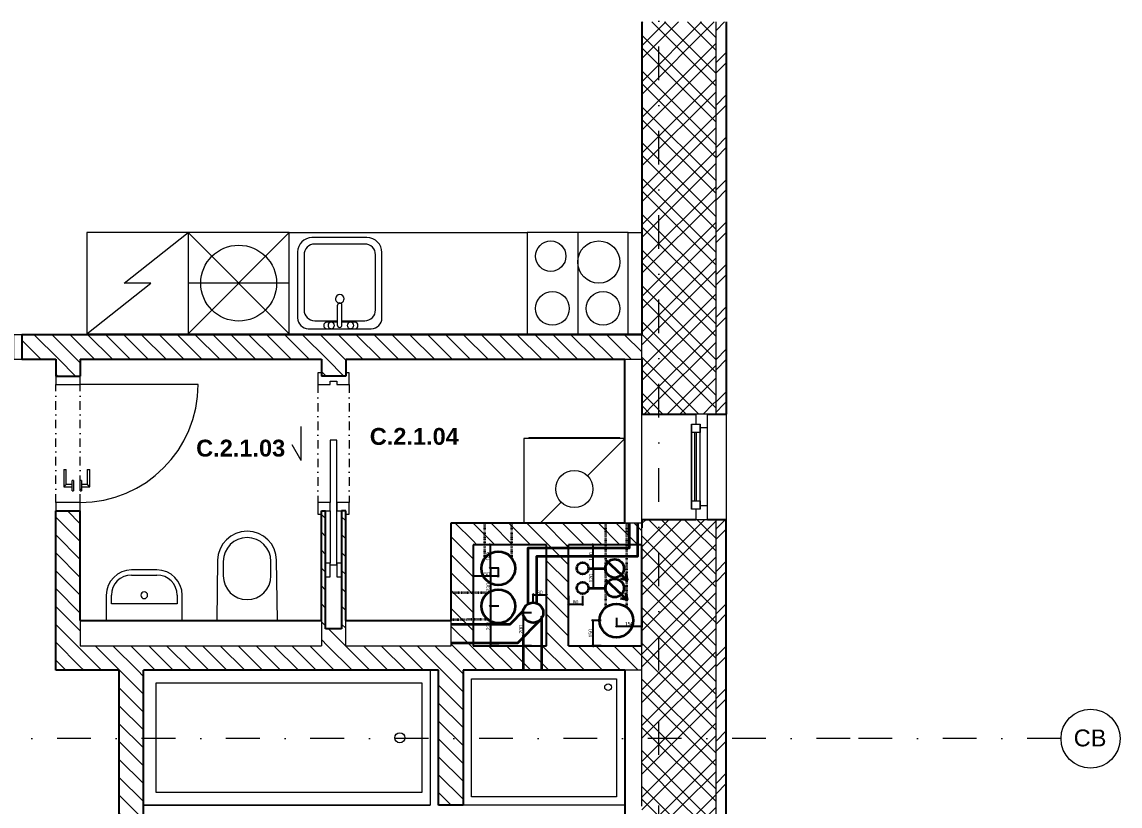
# Model space of a CAD drawing. Header units: millimetres. Extents: x -47415 to 8649, y -7799 to 10440.
# Drawn here: x -27110 to -20600, y -1002 to 3648 of the extents above; entities that cross this region are included whole.
import ezdxf

# ---------------------------------------------------------------- set-up
doc = ezdxf.new("R2010")
doc.units = ezdxf.units.MM
for name, pattern in [('HA_DashDot_10mm-S3mm', [500, 200, -150, 0, -150]), ('UDL_2NP$0$HA_DashDot_10mm-S3mm', [500, 200, -150, 0, -150]), ('UDL_2NP$0$HA_DashDot_2_2mm-S0_6mm', [110, 50, -30, 0, -30])]:
    doc.linetypes.add(name, pattern=pattern)
for name, color, linetype, lineweight in [('_kanalizace', 34, 'Continuous', 35), ('_vodovod', 5, 'Continuous', 35), ('_VZT', 3, 'Continuous', 35), ('ABMV_det-koty 10', 140, 'Continuous', 5), ('UDL_2NP$0$A-AREA-____-IDEN', 252, 'Continuous', 9), ('UDL_2NP$0$A-DOOR-____-MCUT', 252, 'UDL_2NP$0$HA_DashDot_2_2mm-S0_6mm', 9), ('UDL_2NP$0$A-DOOR-____-OTLN', 252, 'Continuous', 9), ('UDL_2NP$0$A-DOOR-FRAM-MCUT', 252, 'Continuous', 9), ('UDL_2NP$0$A-GENM-____-OTLN', 252, 'Continuous', 9), ('UDL_2NP$0$A-GLAZ-____-MCUT', 252, 'Continuous', 5), ('UDL_2NP$0$A-GLAZ-____-OTLN', 252, 'Continuous', 5), ('UDL_2NP$0$A-WALL-____-MCUT', 252, 'Continuous', 9), ('UDL_2NP$0$A-WALL-____-OTLN', 252, 'Continuous', 9), ('UDL_2NP$0$A-WALL-____-PATT', 252, 'Continuous', 25), ('UDL_2NP$0$E-ELEC-FIXT-OTLN', 252, 'Continuous', 9), ('UDL_2NP$0$I-WALL-____-MCUT', 252, 'Continuous', 25), ('UDL_2NP$0$I-WALL-____-OTLN', 252, 'Continuous', 9), ('UDL_2NP$0$P-SANR-FIXT-OTLN', 252, 'Continuous', 9), ('UDL_2NP$0$Q-CASE-____-OTLN', 252, 'Continuous', 9), ('UDL_2NP$0$Q-SPCQ-____-OTLN', 252, 'Continuous', 9), ('UDL_2NP$0$S-GRID-____-IDEN', 252, 'Continuous', 9), ('UDL_2NP$0$S-GRID-____-OTLN', 252, 'Continuous', 5)]:
    doc.layers.add(name, color=color, linetype=linetype, lineweight=lineweight)
doc.layers.add('_UT', color=4, linetype='Continuous')
doc.styles.add('ar-na-light10', font='ARIALN.TTF', dxfattribs={"height": 22})
doc.styles.add('UDL_2NP$0$Arial_1', font='arial.ttf', dxfattribs={"height": 100})
doc.styles.add('UDL_2NP$0$Arial_B', font='arialbd.ttf', dxfattribs={"height": 100})
doc.dimstyles.new('Copy of _MP_10', dxfattribs={"dimscale": 50, "dimtxt": 22, "dimasz": 0.2, "dimexe": 0.12, "dimexo": 0.15, "dimgap": 0.04165, "dimtad": 1, "dimdec": 0, "dimrnd": 0.5, "dimzin": 3, "dimdsep": 46, "dimtxsty": 'ar-na-light10', "dimblk": 'OBLIQUE', "dimcen": 0.12, "dimadec": 0, "dimazin": 2, "dimtfac": 0.75, "dimtdec": 0, "dimtix": 1, "dimtmove": 2, "dimatfit": 2, "dimldrblk": 'OBLIQUE', "dimfxl": 1, "dimfxlon": 1, "dimtolj": 1, "dimtzin": 0, "dimarcsym": 0})
pattern_1 = [(45, (0, 0), (-106.066, 106.066), []), (45, (75, 0), (-106.066, 106.066), []), (315, (0, 0), (106.066, 106.066), []), (315, (75, 0), (106.066, 106.066), [])]
pattern_2 = [(135, (0, 0), (-53.033, -53.033), [])]
pattern_3 = [(45, (0, 0), (-125.7236, 125.7236), []), (45, (0, 190.5), (-125.7236, 125.7236), [])]

# ---------------------------------------------------------------- blocks, each defined once
blk = doc.blocks.new('UDL_2NP$0$HA_DR_Double_Swing_Solid - In_1200x2100_800-1530233-UDL_2NP-C')
at = {"layer": 'UDL_2NP$0$A-DOOR-____-MCUT'}
for p, q in [((-600, 72.5), (600, 72.5)), ((-600, -72.5), (600, -72.5))]:
    blk.add_line(p, q, dxfattribs=at)
at = {"layer": 'UDL_2NP$0$A-DOOR-____-OTLN'}
for p, q in [((-107.5, 25), (-107.5, -24.5)), ((-5, 25), (-107.5, 25)), ((-92.5, -24.5), (-92.5, 10)), ((-92.5, 10), (-5, 10)), ((-5, 25), (-5, 10)), ((-130, -24.5), (-70, -24.5)), ((-130, -24.5), (-130, -32.5)), ((-70, -32.5), (-130, -32.5)), ((-70, -32.5), (-70, -24.5)), ((-130, -72.5), (-70, -72.5)), ((-130, -72.5), (-130, -80.5)), ((-70, -80.5), (-130, -80.5)), ((-107.5, -80.5), (-107.5, -130)), ((-107.5, -130), (-5, -130)), ((-92.5, -115), (-92.5, -80.5)), ((-5, -115), (-92.5, -115)), ((-70, -80.5), (-70, -72.5)), ((-5, -115), (-5, -130))]:
    blk.add_line(p, q, dxfattribs=at)
at = {"layer": 'UDL_2NP$0$A-DOOR-____-OTLN', "lineweight": 5}
for p, q in [((-253.6, -272.5), (-600, -72.5)), ((600, -872.5), (600, -72.5))]:
    blk.add_line(p, q, dxfattribs=at)
for centre, radius, start, end in [((-600, -72.5), 400, 330, 0), ((600, -72.5), 800, 180, 270)]:
    blk.add_arc(centre, radius, start, end, dxfattribs=at)
at = {"layer": 'UDL_2NP$0$A-DOOR-____-OTLN'}
for points in [[(-92.5, 10), (-92.5, 10), (-92.6, 10.1), (-93.1, 10.6), (-93.5, 11), (-93.9, 11.4), (-94.4, 11.9), (-94.8, 12.3), (-95.4, 12.9), (-96.1, 13.6), (-96.7, 14.2), (-97.1, 14.6), (-97.6, 15.1), (-98.1, 15.6), (-98.5, 16), (-99, 16.5), (-99.5, 17), (-100, 17.5), (-100.5, 18), (-101, 18.5), (-101.5, 19), (-101.9, 19.4), (-102.4, 19.9), (-102.9, 20.4), (-103.3, 20.8), (-103.8, 21.3), (-104.2, 21.7), (-104.7, 22.2), (-105.2, 22.7), (-105.6, 23.1), (-106.1, 23.6), (-106.5, 24), (-106.9, 24.4), (-107.4, 24.9), (-107.5, 25), (-107.5, 25)], [(-107.5, -130), (-107.5, -130), (-107.4, -129.9), (-106.9, -129.4), (-106.5, -129), (-106.1, -128.6), (-105.6, -128.1), (-105.2, -127.7), (-104.6, -127.1), (-103.9, -126.4), (-103.3, -125.8), (-102.9, -125.4), (-102.4, -124.9), (-101.9, -124.4), (-101.5, -124), (-101, -123.5), (-100.5, -123), (-100, -122.5), (-99.5, -122), (-99, -121.5), (-98.5, -121), (-98.1, -120.6), (-97.6, -120.1), (-97.1, -119.6), (-96.7, -119.2), (-96.2, -118.7), (-95.8, -118.3), (-95.3, -117.8), (-94.8, -117.3), (-94.4, -116.9), (-93.9, -116.4), (-93.5, -116), (-93.1, -115.6), (-92.6, -115.1), (-92.5, -115), (-92.5, -115)]]:
    blk.add_open_spline(points, degree=3, knots=[0, 0, 0, 0, 0.083333, 0.125, 0.166667, 0.208333, 0.229167, 0.25, 0.291667, 0.333333, 0.354167, 0.375, 0.395833, 0.416667, 0.4375, 0.458333, 0.479167, 0.5, 0.520833, 0.541667, 0.5625, 0.583333, 0.604167, 0.625, 0.645833, 0.666667, 0.6875, 0.708333, 0.75, 0.770833, 0.791667, 0.833333, 0.875, 0.916667, 1, 1, 1, 1], dxfattribs=at)
at = {"layer": 'UDL_2NP$0$A-DOOR-FRAM-MCUT'}
for p, q in [((-600, 72.5), (-650, 72.5)), ((-650, 72.5), (-650, -72.5)), ((-600, -72.5), (-600, 72.5)), ((650, 72.5), (600, 72.5)), ((600, 72.5), (600, -72.5)), ((650, -72.5), (650, 72.5)), ((-650, -72.5), (-600, -72.5)), ((600, -72.5), (650, -72.5))]:
    blk.add_line(p, q, dxfattribs=at)
blk = doc.blocks.new('UDL_2NP$0$HA_DR_Single_Swing_Solid - In_700x2100-1523071-UDL_2NP-C')
at = {"layer": 'UDL_2NP$0$A-DOOR-____-MCUT'}
for p, q in [((-350, 72.5), (350, 72.5)), ((-350, -72.5), (350, -72.5))]:
    blk.add_line(p, q, dxfattribs=at)
at = {"layer": 'UDL_2NP$0$A-DOOR-____-OTLN'}
for p, q in [((-257.5, 25), (-257.5, -24.5)), ((-155, 25), (-257.5, 25)), ((-242.5, -24.5), (-242.5, 10)), ((-242.5, 10), (-155, 10)), ((-155, 25), (-155, 10)), ((-280, -24.5), (-220, -24.5)), ((-280, -24.5), (-280, -32.5)), ((-220, -32.5), (-280, -32.5)), ((-220, -32.5), (-220, -24.5)), ((-280, -72.5), (-220, -72.5)), ((-280, -72.5), (-280, -80.5)), ((-220, -80.5), (-280, -80.5)), ((-257.5, -80.5), (-257.5, -130)), ((-257.5, -130), (-155, -130)), ((-242.5, -115), (-242.5, -80.5)), ((-155, -115), (-242.5, -115)), ((-220, -80.5), (-220, -72.5)), ((-155, -115), (-155, -130))]:
    blk.add_line(p, q, dxfattribs=at)
at = {"layer": 'UDL_2NP$0$A-DOOR-____-OTLN', "lineweight": 5}
blk.add_line((350, -772.5), (350, -72.5), dxfattribs=at)
blk.add_arc((350, -72.5), 700, 180, 270, dxfattribs=at)
at = {"layer": 'UDL_2NP$0$A-DOOR-____-OTLN'}
for points in [[(-242.5, 10), (-242.5, 10), (-242.6, 10.1), (-243.1, 10.6), (-243.5, 11), (-243.9, 11.4), (-244.4, 11.9), (-244.8, 12.3), (-245.4, 12.9), (-246.1, 13.6), (-246.7, 14.2), (-247.1, 14.6), (-247.6, 15.1), (-248.1, 15.6), (-248.5, 16), (-249, 16.5), (-249.5, 17), (-250, 17.5), (-250.5, 18), (-251, 18.5), (-251.5, 19), (-251.9, 19.4), (-252.4, 19.9), (-252.9, 20.4), (-253.3, 20.8), (-253.8, 21.3), (-254.2, 21.7), (-254.7, 22.2), (-255.2, 22.7), (-255.6, 23.1), (-256.1, 23.6), (-256.5, 24), (-256.9, 24.4), (-257.4, 24.9), (-257.5, 25), (-257.5, 25)], [(-257.5, -130), (-257.5, -130), (-257.4, -129.9), (-256.9, -129.4), (-256.5, -129), (-256.1, -128.6), (-255.6, -128.1), (-255.2, -127.7), (-254.6, -127.1), (-253.9, -126.4), (-253.3, -125.8), (-252.9, -125.4), (-252.4, -124.9), (-251.9, -124.4), (-251.5, -124), (-251, -123.5), (-250.5, -123), (-250, -122.5), (-249.5, -122), (-249, -121.5), (-248.5, -121), (-248.1, -120.6), (-247.6, -120.1), (-247.1, -119.6), (-246.7, -119.2), (-246.2, -118.7), (-245.8, -118.3), (-245.3, -117.8), (-244.8, -117.3), (-244.4, -116.9), (-243.9, -116.4), (-243.5, -116), (-243.1, -115.6), (-242.6, -115.1), (-242.5, -115), (-242.5, -115)]]:
    blk.add_open_spline(points, degree=3, knots=[0, 0, 0, 0, 0.083333, 0.125, 0.166667, 0.208333, 0.229167, 0.25, 0.291667, 0.333333, 0.354167, 0.375, 0.395833, 0.416667, 0.4375, 0.458333, 0.479167, 0.5, 0.520833, 0.541667, 0.5625, 0.583333, 0.604167, 0.625, 0.645833, 0.666667, 0.6875, 0.708333, 0.75, 0.770833, 0.791667, 0.833333, 0.875, 0.916667, 1, 1, 1, 1], dxfattribs=at)
at = {"layer": 'UDL_2NP$0$A-DOOR-FRAM-MCUT'}
for p, q in [((-350, 72.5), (-400, 72.5)), ((-400, 72.5), (-400, -72.5)), ((-350, -72.5), (-350, 72.5)), ((400, 72.5), (350, 72.5)), ((350, 72.5), (350, -72.5)), ((400, -72.5), (400, 72.5)), ((-400, -72.5), (-350, -72.5)), ((350, -72.5), (400, -72.5))]:
    blk.add_line(p, q, dxfattribs=at)
blk = doc.blocks.new('UDL_2NP$0$HA_DR_Single_SlidingToPocket_Solid - In_700x2100-1531446-UDL_2NP-C')
at = {"layer": 'UDL_2NP$0$A-DOOR-____-MCUT'}
for p, q in [((-350, 92.5), (350, 92.5)), ((-350, -92.5), (350, -92.5))]:
    blk.add_line(p, q, dxfattribs=at)
at = {"layer": 'UDL_2NP$0$A-DOOR-____-MCUT', "linetype": 'Continuous', "lineweight": 5}
for p, q in [((720, 18.6), (-20, 18.6)), ((-20, 18.6), (-20, -20)), ((720, -20), (720, 18.6)), ((-20, -20), (350, -20)), ((400, -20), (710, -20)), ((100, -192.5), (-100, -192.5)), ((100, -192.5), (7.6, -245.8))]:
    blk.add_line(p, q, dxfattribs=at)
at = {"layer": 'UDL_2NP$0$A-DOOR-FRAM-MCUT'}
for p, q in [((-350, 92.5), (-420, 92.5)), ((-420, 92.5), (-420, 72.5)), ((-420, 72.5), (-400, 72.5)), ((-400, 72.5), (-400, -72.5)), ((-350, 20), (-350, 92.5)), ((420, 92.5), (350, 92.5)), ((350, 92.5), (350, 20)), ((400, 20), (400, 72.5)), ((400, 72.5), (420, 72.5)), ((420, 72.5), (420, 92.5)), ((-370, -20), (-370, 20)), ((-370, 20), (-350, 20)), ((350, 20), (400, 20)), ((790, 47.5), (710, 47.5)), ((710, 47.5), (710, 20)), ((710, 20), (790, 20)), ((790, 20), (790, 47.5)), ((-350, -20), (-370, -20)), ((-350, -92.5), (-350, -20)), ((400, -20), (350, -20)), ((350, -20), (350, -92.5)), ((400, -72.5), (400, -20)), ((710, -20), (710, -47.5)), ((790, -20), (710, -20)), ((710, -47.5), (790, -47.5)), ((790, -47.5), (790, -20)), ((-400, -72.5), (-420, -72.5)), ((-420, -72.5), (-420, -92.5)), ((-420, -92.5), (-350, -92.5)), ((350, -92.5), (420, -92.5)), ((420, -72.5), (400, -72.5)), ((420, -92.5), (420, -72.5))]:
    blk.add_line(p, q, dxfattribs=at)
blk = doc.blocks.new('UDL_2NP$0$HA_WD_SinglePanel - 625x1000-1383459-UDL_2NP-C')
at = {"layer": 'UDL_2NP$0$A-GLAZ-____-MCUT'}
for p, q in [((-312.5, 170), (-312.5, 100)), ((-232.5, 170), (-312.5, 170)), ((-232.5, 125), (-232.5, 170)), ((312.5, 170), (232.5, 170)), ((232.5, 170), (232.5, 125)), ((312.5, 100), (312.5, 170)), ((-312.5, 100), (-252.5, 100)), ((-252.5, 75), (-252.5, 125)), ((-252.5, 125), (-202.5, 125)), ((-202.5, 75), (-252.5, 75)), ((-202.5, 125), (-202.5, 75)), ((202.5, 105), (-202.5, 105)), ((202.5, 95), (-202.5, 95)), ((202.5, 75), (202.5, 125)), ((202.5, 125), (252.5, 125)), ((252.5, 75), (202.5, 75)), ((252.5, 125), (252.5, 75)), ((252.5, 100), (312.5, 100))]:
    blk.add_line(p, q, dxfattribs=at)
at = {"layer": 'UDL_2NP$0$A-GLAZ-____-OTLN'}
for p, q in [((232.5, 170), (-232.5, 170)), ((252.5, 125), (-252.5, 125)), ((-252.5, 75), (-252.5, 125)), ((-252.5, 75), (252.5, 75)), ((202.5, 125), (-202.5, 125)), ((202.5, 75), (-202.5, 75)), ((252.5, 125), (252.5, 75))]:
    blk.add_line(p, q, dxfattribs=at)
blk = doc.blocks.new('UDL_2NP$0$ABMV_Bathtub_Generic - 800x1700-1414026-UDL_2NP-C')
at = {"layer": 'UDL_2NP$0$P-SANR-FIXT-OTLN'}
for p, q in [((0, 0), (0, 1700)), ((0, 1700), (0, 0)), ((75, 50), (75, 1625)), ((75, 1625), (725, 1625)), ((75, 1625), (725, 1625)), ((75, 50), (75, 1625)), ((725, 1625), (725, 50)), ((725, 1625), (725, 50)), ((800, 0), (0, 0)), ((800, 0), (0, 0)), ((725, 50), (75, 50)), ((725, 50), (75, 50))]:
    blk.add_line(p, q, dxfattribs=at)
blk.add_circle((400, 180), 30, dxfattribs=at)
blk = doc.blocks.new('UDL_2NP$0$ABMV_Toilet_WallHung - Default-1465613-UDL_2NP-C')
at = {"layer": 'UDL_2NP$0$A-GENM-____-OTLN'}
for p, q in [((-50, 432.3), (-54.6, 75)), ((-16.3, 426.2), (-16.3, 340.3)), ((266.3, 340.3), (266.3, 426.2)), ((304.6, 75), (300, 432.3))]:
    blk.add_line(p, q, dxfattribs=at)
for centre, radius, start, end in [((125, 430.1), 175, 0.73231, 179.26769), ((125, 426.2), 141.3, 0, 180), ((125, 340.3), 141.3, 180, 360)]:
    blk.add_arc(centre, radius, start, end, dxfattribs=at)
blk = doc.blocks.new('UDL_2NP$0$ABMV_WashBasin_Generic - 450x300-1486153-UDL_2NP-C')
at = {"layer": 'UDL_2NP$0$P-SANR-FIXT-OTLN'}
for p, q in [((200, 375), (50, 375)), ((50, 345), (200, 345)), ((-100, 225), (-100, 75)), ((-70, 175), (-70, 225)), ((320, 225), (320, 175)), ((350, 75), (350, 225)), ((320, 175), (-70, 175))]:
    blk.add_line(p, q, dxfattribs=at)
for centre, radius, start, end in [((50, 225), 150, 90, 180), ((50, 225), 120, 90, 180), ((200, 225), 150, 360, 90), ((200, 225), 120, 360, 90), ((125, 225), 20, 90, 270), ((125, 225), 20, 270, 90)]:
    blk.add_arc(centre, radius, start, end, dxfattribs=at)
blk = doc.blocks.new('UDL_2NP$0$ABMV_ShowerBasin_Generic - 800x960-1530461-UDL_2NP-C')
at = {"layer": 'UDL_2NP$0$P-SANR-FIXT-OTLN'}
for p, q in [((0, 800), (960, 800)), ((0, 800), (960, 800)), ((50, 50), (50, 750)), ((50, 750), (910, 750)), ((50, 750), (910, 750)), ((50, 50), (50, 750)), ((910, 750), (910, 50)), ((910, 750), (910, 50)), ((910, 50), (50, 50)), ((910, 50), (50, 50))]:
    blk.add_line(p, q, dxfattribs=at)
blk.add_circle((100, 100), 20, dxfattribs=at)
blk = doc.blocks.new('UDL_2NP$0$Casework 6 - Casework 6-1427878-UDL_2NP-C')
at = {"layer": 'UDL_2NP$0$Q-CASE-____-OTLN'}
for p, q in [((-22274.7, -34862.5), (-23684.7, -34862.5)), ((-21594.7, -34862.5), (-21674.7, -34862.5)), ((-24844.7, -35461.5), (-24844.7, -35462.5)), ((-24844.7, -35462.5), (-21594.7, -35462.5))]:
    blk.add_line(p, q, dxfattribs=at)
blk = doc.blocks.new('UDL_2NP$0$Kuchyňská_linka_myčka_ADNS - Myčka-1423139-UDL_2NP-C')
at = {"layer": 'UDL_2NP$0$Q-SPCQ-____-OTLN'}
for p, q in [((300, 300), (-300, 300)), ((-300, 300), (-300, -300)), ((300, 300), (-300, -300)), ((-300, 300), (300, -300)), ((300, 300), (-300, 300)), ((-300, 300), (-300, 0)), ((300, -300), (300, 300)), ((300, 0), (300, 300)), ((-300, 0), (300, 0)), ((-300, -300), (300, -300))]:
    blk.add_line(p, q, dxfattribs=at)
blk.add_circle((0, 0), 225, dxfattribs=at)
blk = doc.blocks.new('UDL_2NP$0$Lednice_Mraznička_ADNS - Lednice 600x600x1800-1423141-UDL_2NP-C')
at = {"layer": 'UDL_2NP$0$Q-SPCQ-____-OTLN'}
for p, q in [((300, 300), (-300, 300)), ((300, 300), (-80, 0)), ((300, -300), (300, 300)), ((80, 0), (-300, -300)), ((-80, 0), (80, 0)), ((-300, -300), (300, -300))]:
    blk.add_line(p, q, dxfattribs=at)
blk = doc.blocks.new('UDL_2NP$0$Kuchyňská_linka_sporák_ADNS - 600x600x800-1423137-UDL_2NP-C')
at = {"layer": 'UDL_2NP$0$Q-SPCQ-____-OTLN'}
for p, q in [((600, 600), (0, 600)), ((0, 600), (0, 0)), ((600, 600), (0, 600)), ((0, 600), (0, 300)), ((600, 0), (600, 600)), ((600, 300), (600, 600)), ((0, 300), (600, 300)), ((0, 0), (600, 0))]:
    blk.add_line(p, q, dxfattribs=at)
for centre, radius in [((175, 425), 125), ((450, 450), 100), ((140, 140), 90), ((450, 150), 100)]:
    blk.add_circle(centre, radius, dxfattribs=at)
blk = doc.blocks.new('UDL_2NP$0$Skříňka se dřezem_ pravoúhlá - 500 x 440mm-1427235-UDL_2NP-C')
at = {"layer": 'UDL_2NP$0$P-SANR-FIXT-OTLN'}
for p, q in [((202.2, 180.1), (-170.8, 180.1)), ((202.2, 180.1), (-170.8, 180.1)), ((3, 132.5), (-132.7, 132.5)), ((91.9, 180.1), (-73.2, 180.1)), ((-73.2, 142), (3, 142)), ((3, 160.7), (3, 40.4)), ((28.4, 160.7), (28.4, 40.4)), ((28.4, 142), (91.9, 142)), ((164.1, 132.5), (28.4, 132.5)), ((-234.3, 116.6), (-234.3, -271)), ((-234.3, 116.6), (-234.3, -271)), ((-196.2, 69), (-196.2, -258.3)), ((227.6, -258.3), (227.6, 69)), ((265.7, -275.5), (265.7, 116.6)), ((265.7, -275.5), (265.7, 116.6)), ((-132.7, -321.8), (164.1, -321.8)), ((-145.4, -359.9), (181.3, -359.9)), ((-145.4, -359.9), (181.3, -359.9))]:
    blk.add_line(p, q, dxfattribs=at)
for centre, radius, start, end in [((-170.8, 116.6), 63.5, 90, 180), ((-170.8, 116.6), 63.5, 90, 180), ((-132.7, 69), 63.5, 90, 180), ((-73.2, 161.1), 19, 90, 270), ((-47.8, 161.1), 19, 360, 180), ((-47.8, 161.1), 19, 180, 0), ((15.7, 160.7), 12.7, 360, 180), ((66.5, 161.1), 19, 360, 180), ((66.5, 161.1), 19, 180, 360), ((91.9, 161.1), 19, 270, 90), ((164.1, 69), 63.5, 0, 90), ((202.2, 116.6), 63.5, 0, 90), ((202.2, 116.6), 63.5, 360, 90), ((15.7, 3.2), 25.4, 360, 180), ((15.7, 3.2), 25.4, 180, 0), ((15.7, 40.4), 12.7, 180, 0), ((-132.7, -258.3), 63.5, 180, 270), ((164.1, -258.3), 63.5, 270, 0), ((-145.4, -271), 88.9, 180, 270), ((-145.4, -271), 88.9, 180, 270), ((181.3, -275.5), 84.4, 270, 0), ((181.3, -275.5), 84.4, 270, 0)]:
    blk.add_arc(centre, radius, start, end, dxfattribs=at)
blk = doc.blocks.new('UDL_2NP$0$R_bathroom_washing_machine - 600x600x900-V6-UDL_2NP-C')
at = {"layer": 'UDL_2NP$0$E-ELEC-FIXT-OTLN'}
for p, q in [((455.3, 374.4), (577.5, 496.6)), ((677.5, -3.4), (677.5, 496.6)), ((77.5, -3.4), (299.7, 218.9)), ((77.5, -3.4), (677.5, -3.4)), ((107.5, -3.4), (107.5, -8.4)), ((647.5, -8.4), (107.5, -8.4)), ((647.5, -8.4), (647.5, -3.4))]:
    blk.add_line(p, q, dxfattribs=at)
blk.add_circle((377.5, 296.6), 110, dxfattribs=at)
blk = doc.blocks.new('UDL_2NP$0$Grid - Radius 3_5mm-353793-UDL_2NP-C')
at = {"layer": 'UDL_2NP$0$S-GRID-____-IDEN'}
blk.add_circle((0, 0), 3.5, dxfattribs=at)
blk = doc.blocks.new('UDL_2NP')
at = {"layer": 'UDL_2NP$0$A-WALL-____-PATT', "lineweight": 5}
h = blk.add_hatch(dxfattribs=at)
h.set_pattern_fill('FP_4', color=256, style=0, pattern_type=2)
h.set_pattern_definition(pattern_3)
h.paths.add_polyline_path([(-22934.9, -5741.8), (-22934.9, -4551.8), (-22994.9, -4551.8), (-22994.9, -5741.8)])
h.paths.add_polyline_path([(-22934.9, -3551.8), (-22934.9, -1738.4), (-22994.9, -1738.4), (-22994.9, -3551.8)])
h.paths.add_polyline_path([(-22934.9, -1001.8), (-22934.9, 648.2), (-22994.9, 648.2), (-22994.9, -1001.8)])
h.paths.add_polyline_path([(-22994.9, 1381.2), (-22934.9, 1381.2), (-22934.9, 3648.2), (-22994.9, 3648.2), (-22994.9, 2913.6)])
h.paths.add_polyline_path([(-22934.9, 4648.2), (-22934.9, 6588.2), (-22994.9, 6588.2), (-22994.9, 4648.2)])
h = blk.add_hatch(dxfattribs=at)
h.set_pattern_fill('FP_1', color=256, style=0, pattern_type=2)
h.set_pattern_definition(pattern_1)
h.paths.add_polyline_path([(-23044.9, -5301.8), (-22994.9, -5301.8), (-22994.9, -4551.8), (-23434.9, -4551.8), (-23434.9, -5301.8), (-23114.9, -5301.8)])
h.paths.add_polyline_path([(-23089.9, -3551.8), (-22994.9, -3551.8), (-22994.9, -1738.4), (-23434.9, -1738.4), (-23434.9, -3551.8), (-23114.9, -3551.8)])
h.paths.add_polyline_path([(-23062.6, -1001.8), (-22994.9, -1001.8), (-22994.9, 648.2), (-23434.9, 648.2), (-23434.9, -1001.8)])
h.paths.add_polyline_path([(-22994.9, 1381.2), (-22994.9, 3648.2), (-23434.9, 3648.2), (-23434.9, 1381.2), (-23062.6, 1381.2)])
h.paths.add_polyline_path([(-23434.9, 4648.2), (-22994.9, 4648.2), (-22994.9, 6148.2), (-23434.9, 6148.2), (-23434.9, 4879.6)])
h = blk.add_hatch(dxfattribs=at)
h.set_pattern_fill('FP_3', color=256, style=0, pattern_type=2)
h.set_pattern_definition(pattern_2)
h.paths.add_polyline_path([(-23434.9, 1648.2), (-23434.9, 1793.2), (-27109.9, 1793.2), (-27109.9, 1648.2), (-23534.9, 1648.2)])
h.paths.add_polyline_path([(-28409.9, 1648.2), (-28409.9, 1793.2), (-28579.9, 1793.2), (-28579.9, 1648.2)])
h = blk.add_hatch(dxfattribs=at)
h.set_pattern_fill('FP_3', color=256, style=0, pattern_type=2)
h.set_pattern_definition(pattern_2)
h.paths.add_polyline_path([(-26909.9, -196.8), (-26764.9, -196.8), (-26764.9, 748.2), (-26909.9, 748.2), (-26909.9, -35.4)])
h.paths.add_polyline_path([(-26909.9, 1548.2), (-26764.9, 1548.2), (-26764.9, 1648.2), (-26909.9, 1648.2)])
h = blk.add_hatch(dxfattribs=at)
h.set_pattern_fill('FP_3', color=256, style=0, pattern_type=2)
h.set_pattern_definition(pattern_2)
h.paths.add_polyline_path([(-25189.9, -51.8), (-25189.9, 748.2), (-25214.9, 748.2), (-25214.9, 48.2), (-25309.9, 48.2), (-25309.9, 748.2), (-25334.9, 748.2), (-25334.9, -51.8)])
h.paths.add_polyline_path([(-25189.9, 1548.2), (-25189.9, 1648.2), (-25334.9, 1648.2), (-25334.9, 1548.2)])
h = blk.add_hatch(dxfattribs=at)
h.set_pattern_fill('FP_1', color=256, style=0, pattern_type=2)
h.set_pattern_definition(pattern_1)
h.paths.add_polyline_path([(-23044.9, -1738.4), (-22994.9, -1738.4), (-22994.9, -1676.8), (-23434.9, -1676.8), (-23434.9, -1738.4), (-23062.6, -1738.4)])
h.paths.add_polyline_path([(-23434.9, -1051.8), (-22994.9, -1051.8), (-22994.9, -1001.8), (-23434.9, -1001.8), (-23434.9, -1018.4)])
h.paths.add_polyline_path([(-23007.4, 648.2), (-22994.9, 648.2), (-22994.9, 698.2), (-23434.9, 698.2), (-23434.9, 648.2), (-23044.9, 648.2)])
h.paths.add_polyline_path([(-23114.9, 1323.2), (-22994.9, 1323.2), (-22994.9, 1381.2), (-23434.9, 1381.2), (-23434.9, 1323.2)])
h = blk.add_hatch(dxfattribs=at)
h.set_pattern_fill('FP_4', color=256, style=0, pattern_type=2)
h.set_pattern_definition(pattern_3)
h.paths.add_polyline_path([(-22994.9, -1738.4), (-22934.9, -1738.4), (-22934.9, -1676.8), (-22994.9, -1676.8)])
h.paths.add_polyline_path([(-22994.9, -1051.8), (-22934.9, -1051.8), (-22934.9, -1001.8), (-22994.9, -1001.8), (-22994.9, -1018.4)])
h.paths.add_polyline_path([(-22934.9, 648.2), (-22934.9, 698.2), (-22994.9, 698.2), (-22994.9, 648.2)])
h.paths.add_polyline_path([(-22934.9, 1323.2), (-22934.9, 1381.2), (-22994.9, 1381.2), (-22994.9, 1323.2)])
h = blk.add_hatch(dxfattribs=at)
h.set_pattern_fill('FP_3', color=256, style=0, pattern_type=2)
h.set_pattern_definition(pattern_2)
h.paths.add_polyline_path([(-24434.9, -51.8), (-24434.9, 678.2), (-24564.9, 678.2), (-24564.9, -51.8)])
h = blk.add_hatch(dxfattribs=at)
h.set_pattern_fill('FP_3', color=256, style=0, pattern_type=2)
h.set_pattern_definition(pattern_2)
h.paths.add_polyline_path([(-24009.4, 548.2), (-23434.9, 548.2), (-23434.9, 678.2), (-24434.9, 678.2), (-24434.9, 548.2), (-24198.7, 548.2)])
h = blk.add_hatch(dxfattribs=at)
h.set_pattern_fill('FP_3', color=256, style=0, pattern_type=2)
h.set_pattern_definition(pattern_2)
h.paths.add_polyline_path([(-23999.9, -51.8), (-23869.9, -51.8), (-23869.9, 548.2), (-23999.9, 548.2), (-23999.9, -35.4)])
h = blk.add_hatch(dxfattribs=at)
h.set_pattern_fill('FP_3', color=256, style=0, pattern_type=2)
h.set_pattern_definition(pattern_2)
h.paths.add_polyline_path([(-24639.9, -196.8), (-23434.9, -196.8), (-23434.9, -51.8), (-26764.9, -51.8), (-26764.9, -196.8), (-26092.3, -196.8)])
h = blk.add_hatch(dxfattribs=at)
h.set_pattern_fill('FP_3', color=256, style=0, pattern_type=2)
h.set_pattern_definition(pattern_2)
h.paths.add_polyline_path([(-26471, -2301.8), (-26389.9, -2301.8), (-26389.9, -1851.8), (-26534.9, -1851.8), (-26534.9, -2301.8)])
h.paths.add_polyline_path([(-26471, -1051.8), (-26389.9, -1051.8), (-26389.9, -196.8), (-26534.9, -196.8), (-26534.9, -1051.8)])
h = blk.add_hatch(dxfattribs=at)
h.set_pattern_fill('FP_3', color=256, style=0, pattern_type=2)
h.set_pattern_definition(pattern_2)
h.paths.add_polyline_path([(-24577.4, -996.8), (-24494.9, -996.8), (-24494.9, -196.8), (-24639.9, -196.8), (-24639.9, -996.8)])
at = {"layer": 'UDL_2NP$0$A-WALL-____-MCUT', "lineweight": 25}
for p, q in [((-23434.9, 3648.2), (-23434.9, 1793.2)), ((-23434.9, 1381.2), (-23434.9, 1323.2)), ((-23434.9, 1323.2), (-23114.9, 1323.2)), ((-23044.9, 1323.2), (-22994.9, 1323.2)), ((-23434.9, 698.2), (-23434.9, 648.2)), ((-23434.9, 698.2), (-23114.9, 698.2)), ((-23044.9, 698.2), (-22994.9, 698.2)), ((-23434.9, -51.8), (-23434.9, 548.2))]:
    blk.add_line(p, q, dxfattribs=at)
at = {"layer": 'UDL_2NP$0$A-WALL-____-MCUT'}
for p, q in [((-22994.9, 1323.2), (-22994.9, 3648.2)), ((-23434.9, 1648.2), (-23434.9, 1793.2)), ((-23534.9, 1648.2), (-23434.9, 1648.2)), ((-23534.9, 678.2), (-23434.9, 678.2)), ((-22994.9, -1051.8), (-22994.9, 698.2)), ((-23434.9, 548.2), (-23434.9, 648.2)), ((-26764.9, 98.2), (-26764.9, -51.8)), ((-25334.9, 98.2), (-25334.9, -51.8)), ((-25189.9, -51.8), (-25189.9, 98.2)), ((-24564.9, -51.8), (-24564.9, 98.2)), ((-26764.9, -51.8), (-25334.9, -51.8)), ((-25189.9, -51.8), (-24564.9, -51.8)), ((-23434.9, -1001.8), (-23434.9, -51.8)), ((-23434.9, -196.8), (-23534.9, -196.8))]:
    blk.add_line(p, q, dxfattribs=at)
at = {"layer": 'UDL_2NP$0$A-WALL-____-OTLN'}
blk.add_line((-23434.9, 698.2), (-23434.9, 1323.2), dxfattribs=at)
at = {"layer": 'UDL_2NP$0$I-WALL-____-MCUT'}
for p, q in [((-22934.9, 3648.2), (-22934.9, 1323.2)), ((-23434.9, 1793.2), (-27109.9, 1793.2)), ((-27109.9, 1793.2), (-27109.9, 1648.2)), ((-27109.9, 1648.2), (-26909.9, 1648.2)), ((-26909.9, 1648.2), (-26909.9, 1548.2)), ((-26764.9, 1648.2), (-25334.9, 1648.2)), ((-26764.9, 1648.2), (-26764.9, 1548.2)), ((-25334.9, 1648.2), (-25334.9, 1548.2)), ((-25189.9, 1648.2), (-23534.9, 1648.2)), ((-25189.9, 1648.2), (-25189.9, 1548.2)), ((-23534.9, 678.2), (-23534.9, 1648.2)), ((-23434.9, 1648.2), (-23434.9, 1381.2)), ((-26909.9, 1548.2), (-26764.9, 1548.2)), ((-25189.9, 1548.2), (-25334.9, 1548.2)), ((-22994.9, 1323.2), (-22934.9, 1323.2)), ((-26909.9, -196.8), (-26909.9, 748.2)), ((-26909.9, 748.2), (-26764.9, 748.2)), ((-26764.9, 98.2), (-26764.9, 748.2)), ((-25334.9, 98.2), (-25334.9, 748.2)), ((-25334.9, 748.2), (-25309.9, 748.2)), ((-25309.9, 48.2), (-25309.9, 748.2)), ((-25189.9, 748.2), (-25214.9, 748.2)), ((-25214.9, 748.2), (-25214.9, 48.2)), ((-25189.9, 98.2), (-25189.9, 748.2)), ((-24564.9, 98.2), (-24564.9, 678.2)), ((-24564.9, 678.2), (-23534.9, 678.2)), ((-22994.9, 698.2), (-22934.9, 698.2)), ((-22934.9, -1051.8), (-22934.9, 698.2)), ((-24434.9, 548.2), (-24434.9, -51.8)), ((-23999.9, 548.2), (-24434.9, 548.2)), ((-23999.9, -51.8), (-23999.9, 548.2)), ((-23434.9, 548.2), (-23869.9, 548.2)), ((-23869.9, -51.8), (-23869.9, 548.2)), ((-26764.9, 98.2), (-25334.9, 98.2)), ((-25189.9, 98.2), (-24564.9, 98.2)), ((-25214.9, 48.2), (-25309.9, 48.2)), ((-24434.9, -51.8), (-23999.9, -51.8)), ((-23869.9, -51.8), (-23434.9, -51.8)), ((-26534.9, -196.8), (-26909.9, -196.8)), ((-26534.9, -196.8), (-26534.9, -1051.8)), ((-24639.9, -196.8), (-26389.9, -196.8)), ((-26389.9, -1051.8), (-26389.9, -196.8)), ((-24639.9, -996.8), (-24639.9, -196.8)), ((-23534.9, -196.8), (-24494.9, -196.8)), ((-24494.9, -196.8), (-24494.9, -996.8)), ((-23534.9, -196.8), (-23534.9, -1051.8)), ((-24494.9, -996.8), (-24639.9, -996.8))]:
    blk.add_line(p, q, dxfattribs=at)
at = {"layer": 'UDL_2NP$0$I-WALL-____-OTLN'}
blk.add_line((-22934.9, 1323.2), (-22934.9, 698.2), dxfattribs=at)
at = {"layer": 'UDL_2NP$0$S-GRID-____-OTLN', "linetype": 'UDL_2NP$0$HA_DashDot_10mm-S3mm', "lineweight": 9}
for p, q in [((-23334.9, -6198.9), (-23334.9, 8840.3)), ((-22199.7, -601.8), (-45814.7, -601.8)), ((-20949.7, -601.8), (-22199.7, -601.8))]:
    blk.add_line(p, q, dxfattribs=at)
at = {"layer": 'UDL_2NP$0$A-DOOR-____-OTLN'}
for name, p, rotation in [('UDL_2NP$0$HA_DR_Double_Swing_Solid - In_1200x2100_800-1530233-UDL_2NP-C', (-27759.9, 1720.7), 180), ('UDL_2NP$0$HA_DR_Single_SlidingToPocket_Solid - In_700x2100-1531446-UDL_2NP-C', (-25262.4, 1148.2), 269.9999999999997), ('UDL_2NP$0$HA_DR_Single_Swing_Solid - In_700x2100-1523071-UDL_2NP-C', (-26837.4, 1148.2), 89.99999999999967)]:
    blk.add_blockref(name, p, dxfattribs=dict(at, rotation=rotation))
at = {"layer": 'UDL_2NP$0$A-GLAZ-____-OTLN', "rotation": 269.9999999999999}
blk.add_blockref('UDL_2NP$0$HA_WD_SinglePanel - 625x1000-1383459-UDL_2NP-C', (-23214.9, 1010.7), dxfattribs=at)
at = {"layer": 'UDL_2NP$0$E-ELEC-FIXT-OTLN', "rotation": 180}
blk.add_blockref('UDL_2NP$0$R_bathroom_washing_machine - 600x600x900-V6-UDL_2NP-C', (-23457.4, 1174.9), dxfattribs=at)
at = {"layer": 'UDL_2NP$0$P-SANR-FIXT-OTLN'}
for name, p, rotation in [('UDL_2NP$0$Skříňka se dřezem_ pravoúhlá - 500 x 440mm-1427235-UDL_2NP-C', (-25209.9, 2009.2), 180), ('UDL_2NP$0$ABMV_Bathtub_Generic - 800x1700-1414026-UDL_2NP-C', (-24689.9, -996.8), 89.99999999999952), ('UDL_2NP$0$ABMV_ShowerBasin_Generic - 800x960-1530461-UDL_2NP-C', (-23534.9, -196.8), 180)]:
    blk.add_blockref(name, p, dxfattribs=dict(at, rotation=rotation))
for name, p in [('UDL_2NP$0$ABMV_Toilet_WallHung - Default-1465613-UDL_2NP-C', (-25899.9, 23.2)), ('UDL_2NP$0$ABMV_WashBasin_Generic - 450x300-1486153-UDL_2NP-C', (-26509.9, 23.2))]:
    blk.add_blockref(name, p, dxfattribs=at)
at = {"layer": 'UDL_2NP$0$Q-CASE-____-OTLN'}
blk.add_blockref('UDL_2NP$0$Casework 6 - Casework 6-1427878-UDL_2NP-C', (-1840.3, 37260.7), dxfattribs=at)
at = {"layer": 'UDL_2NP$0$Q-SPCQ-____-OTLN'}
for name, p, rotation in [('UDL_2NP$0$Lednice_Mraznička_ADNS - Lednice 600x600x1800-1423141-UDL_2NP-C', (-26424.9, 2099.2), 180), ('UDL_2NP$0$Kuchyňská_linka_myčka_ADNS - Myčka-1423139-UDL_2NP-C', (-25824.9, 2099.2), 180), ('UDL_2NP$0$Kuchyňská_linka_sporák_ADNS - 600x600x800-1423137-UDL_2NP-C', (-24114.9, 2399.2), 269.9999999999989)]:
    blk.add_blockref(name, p, dxfattribs=dict(at, rotation=rotation))
at = {"layer": 'UDL_2NP$0$S-GRID-____-IDEN', "xscale": 49.99999999999998, "yscale": 49.99999999999998, "zscale": 49.99999999999998, "rotation": 90}
blk.add_blockref('UDL_2NP$0$Grid - Radius 3_5mm-353793-UDL_2NP-C', (-20774.7, -601.8), dxfattribs=at)
at = {"layer": 'UDL_2NP$0$A-AREA-____-IDEN', "lineweight": 5, "char_height": 100, "width": 653.375, "attachment_point": 1, "style": 'UDL_2NP$0$Arial_B'}
for s, insert in [('C.2.1.04', (-25047.9, 1240.4)), ('C.2.1.03', (-26077.2, 1170.9))]:
    blk.add_mtext(s, dxfattribs=dict(at, insert=insert))
at = {"layer": 'UDL_2NP$0$S-GRID-____-IDEN', "lineweight": 5, "insert": (-20874.4, -547.9), "char_height": 100, "width": 240.506, "attachment_point": 1, "style": 'UDL_2NP$0$Arial_1'}
blk.add_mtext('CB', dxfattribs=at)
blk = doc.blocks.new('_Oblique')
at = {"color": 0, "linetype": 'ByBlock', "lineweight": -2}
blk.add_line((-0.5, -0.5), (0.5, 0.5), dxfattribs=at)
blk = doc.blocks.new('*D227')
at = {"layer": 'ABMV_det-koty 10', "color": 0, "lineweight": -2, "transparency": 16777216}
for p, q in [((-24282.2, 548.2), (-24338.2, 548.2)), ((-24332.2, 408.2), (-24332.2, 548.2)), ((-24282.2, 408.2), (-24338.2, 408.2))]:
    blk.add_line(p, q, dxfattribs=at)
at = {"layer": 'ABMV_det-koty 10', "color": 0, "lineweight": -2, "transparency": 16777216, "xscale": 10, "yscale": 10, "zscale": 10}
for p, rotation in [((-24332.2, 548.2), 90), ((-24332.2, 408.2), 270)]:
    blk.add_blockref('_Oblique', p, dxfattribs=dict(at, rotation=rotation))
at = {"layer": 'ABMV_det-koty 10', "color": 0, "transparency": 16777216, "insert": (-24345.5, 478.2), "char_height": 22, "attachment_point": 5, "rotation": 90, "style": 'ar-na-light10'}
blk.add_mtext('\\A1;140', dxfattribs=at)
blk = doc.blocks.new('*D228')
at = {"layer": 'ABMV_det-koty 10', "color": 0, "lineweight": -2, "transparency": 16777216}
for p, q in [((-24282.3, 408.2), (-24338.3, 408.2)), ((-24332.3, 408.2), (-24332.3, 183.3)), ((-24282.3, 183.3), (-24338.3, 183.3))]:
    blk.add_line(p, q, dxfattribs=at)
at = {"layer": 'ABMV_det-koty 10', "color": 0, "lineweight": -2, "transparency": 16777216, "xscale": 10, "yscale": 10, "zscale": 10}
for p, rotation in [((-24332.3, 408.2), 90), ((-24332.3, 183.3), 270)]:
    blk.add_blockref('_Oblique', p, dxfattribs=dict(at, rotation=rotation))
at = {"layer": 'ABMV_det-koty 10', "color": 0, "transparency": 16777216, "insert": (-24345.6, 295.7), "char_height": 22, "attachment_point": 5, "rotation": 90, "style": 'ar-na-light10'}
blk.add_mtext('\\A1;{\\fArial Narrow|b0|i0|c238|p34;230}', dxfattribs=at)
blk = doc.blocks.new('*D229')
at = {"layer": 'ABMV_det-koty 10', "color": 0, "lineweight": -2, "transparency": 16777216}
for p, q in [((-24282.2, 183.3), (-24338.2, 183.3)), ((-24332.2, 183.3), (-24332.2, -51.8)), ((-24282.2, -51.8), (-24338.2, -51.8))]:
    blk.add_line(p, q, dxfattribs=at)
at = {"layer": 'ABMV_det-koty 10', "color": 0, "lineweight": -2, "transparency": 16777216, "xscale": 10, "yscale": 10, "zscale": 10}
for p, rotation in [((-24332.2, 183.3), 90), ((-24332.2, -51.8), 270)]:
    blk.add_blockref('_Oblique', p, dxfattribs=dict(at, rotation=rotation))
at = {"layer": 'ABMV_det-koty 10', "color": 0, "transparency": 16777216, "insert": (-24345.5, 65.7), "char_height": 22, "attachment_point": 5, "rotation": 90, "style": 'ar-na-light10'}
blk.add_mtext('\\A1;{\\fArial Narrow|b0|i0|c238|p34;230}', dxfattribs=at)
blk = doc.blocks.new('*D230')
at = {"layer": 'ABMV_det-koty 10', "color": 0, "lineweight": -2, "transparency": 16777216}
for p, q in [((-24435.1, 411.7), (-24435.1, 355.7)), ((-24285.7, 411.7), (-24285.7, 355.7)), ((-24285.7, 361.7), (-24435.1, 361.7))]:
    blk.add_line(p, q, dxfattribs=at)
at = {"layer": 'ABMV_det-koty 10', "color": 0, "lineweight": -2, "transparency": 16777216, "xscale": 10, "yscale": 10, "zscale": 10, "rotation": 180}
blk.add_blockref('_Oblique', (-24435.1, 361.7), dxfattribs=at)
at = {"layer": 'ABMV_det-koty 10', "color": 0, "lineweight": -2, "transparency": 16777216, "xscale": 10, "yscale": 10, "zscale": 10}
blk.add_blockref('_Oblique', (-24285.7, 361.7), dxfattribs=at)
at = {"layer": 'ABMV_det-koty 10', "color": 0, "transparency": 16777216, "insert": (-24360.4, 375), "char_height": 22, "attachment_point": 5, "style": 'ar-na-light10'}
blk.add_mtext('\\A1;150', dxfattribs=at)
blk = doc.blocks.new('*D231')
at = {"layer": 'ABMV_det-koty 10', "color": 0, "lineweight": -2, "transparency": 16777216}
for p, q in [((-24079.5, 201.6), (-24079.5, 257.6)), ((-24079.5, 251.6), (-23999.9, 251.6)), ((-23999.9, 201.6), (-23999.9, 257.6))]:
    blk.add_line(p, q, dxfattribs=at)
at = {"layer": 'ABMV_det-koty 10', "color": 0, "lineweight": -2, "transparency": 16777216, "xscale": 10, "yscale": 10, "zscale": 10, "rotation": 180}
blk.add_blockref('_Oblique', (-24079.5, 251.6), dxfattribs=at)
at = {"layer": 'ABMV_det-koty 10', "color": 0, "lineweight": -2, "transparency": 16777216, "xscale": 10, "yscale": 10, "zscale": 10}
blk.add_blockref('_Oblique', (-23999.9, 251.6), dxfattribs=at)
at = {"layer": 'ABMV_det-koty 10', "color": 0, "transparency": 16777216, "insert": (-24039.7, 265), "char_height": 22, "attachment_point": 5, "style": 'ar-na-light10'}
blk.add_mtext('\\A1;80', dxfattribs=at)
blk = doc.blocks.new('*D232')
at = {"layer": 'ABMV_det-koty 10', "color": 0, "lineweight": -2, "transparency": 16777216}
for p, q in [((-24088.9, 145), (-24144.9, 145)), ((-24138.9, 145), (-24138.9, -51.8)), ((-24088.9, -51.8), (-24144.9, -51.8))]:
    blk.add_line(p, q, dxfattribs=at)
at = {"layer": 'ABMV_det-koty 10', "color": 0, "lineweight": -2, "transparency": 16777216, "xscale": 10, "yscale": 10, "zscale": 10}
for p, rotation in [((-24138.9, 145), 90), ((-24138.9, -51.8), 270)]:
    blk.add_blockref('_Oblique', p, dxfattribs=dict(at, rotation=rotation))
at = {"layer": 'ABMV_det-koty 10', "color": 0, "transparency": 16777216, "insert": (-24152.2, 46.6), "char_height": 22, "attachment_point": 5, "rotation": 90, "style": 'ar-na-light10'}
blk.add_mtext('\\A1;{\\fArial Narrow|b0|i0|c238|p34;200}', dxfattribs=at)
blk = doc.blocks.new('*D233')
at = {"layer": 'ABMV_det-koty 10', "color": 0, "lineweight": -2, "transparency": 16777216}
for p, q in [((-23673.3, 548.2), (-23729.3, 548.2)), ((-23723.3, 407.4), (-23723.3, 548.2)), ((-23673.3, 407.4), (-23729.3, 407.4))]:
    blk.add_line(p, q, dxfattribs=at)
at = {"layer": 'ABMV_det-koty 10', "color": 0, "lineweight": -2, "transparency": 16777216, "xscale": 10, "yscale": 10, "zscale": 10}
for p, rotation in [((-23723.3, 548.2), 90), ((-23723.3, 407.4), 270)]:
    blk.add_blockref('_Oblique', p, dxfattribs=dict(at, rotation=rotation))
at = {"layer": 'ABMV_det-koty 10', "color": 0, "transparency": 16777216, "insert": (-23736.6, 477.8), "char_height": 22, "attachment_point": 5, "rotation": 90, "style": 'ar-na-light10'}
blk.add_mtext('\\A1;{\\fArial Narrow|b0|i0|c238|p34;140}', dxfattribs=at)
blk = doc.blocks.new('*D234')
at = {"layer": 'ABMV_det-koty 10', "color": 0, "lineweight": -2, "transparency": 16777216}
for p, q in [((-23673.3, 407.4), (-23729.3, 407.4)), ((-23723.3, 407.4), (-23723.3, 291.1)), ((-23673.3, 291.1), (-23729.3, 291.1))]:
    blk.add_line(p, q, dxfattribs=at)
at = {"layer": 'ABMV_det-koty 10', "color": 0, "lineweight": -2, "transparency": 16777216, "xscale": 10, "yscale": 10, "zscale": 10}
for p, rotation in [((-23723.3, 407.4), 90), ((-23723.3, 291.1), 270)]:
    blk.add_blockref('_Oblique', p, dxfattribs=dict(at, rotation=rotation))
at = {"layer": 'ABMV_det-koty 10', "color": 0, "transparency": 16777216, "insert": (-23736.6, 349.2), "char_height": 22, "attachment_point": 5, "rotation": 90, "style": 'ar-na-light10'}
blk.add_mtext('\\A1;{\\fArial Narrow|b0|i0|c238|p34;120}', dxfattribs=at)
blk = doc.blocks.new('*D235')
at = {"layer": 'ABMV_det-koty 10', "color": 0, "lineweight": -2, "transparency": 16777216}
for p, q in [((-23675.6, 98.2), (-23731.6, 98.2)), ((-23725.6, 98.2), (-23725.6, -51.8)), ((-23675.6, -51.8), (-23731.6, -51.8))]:
    blk.add_line(p, q, dxfattribs=at)
at = {"layer": 'ABMV_det-koty 10', "color": 0, "lineweight": -2, "transparency": 16777216, "xscale": 10, "yscale": 10, "zscale": 10}
for p, rotation in [((-23725.6, 98.2), 90), ((-23725.6, -51.8), 270)]:
    blk.add_blockref('_Oblique', p, dxfattribs=dict(at, rotation=rotation))
at = {"layer": 'ABMV_det-koty 10', "color": 0, "transparency": 16777216, "insert": (-23738.9, 23.2), "char_height": 22, "attachment_point": 5, "rotation": 90, "style": 'ar-na-light10'}
blk.add_mtext('\\A1;150', dxfattribs=at)
blk = doc.blocks.new('*D236')
at = {"layer": 'ABMV_det-koty 10', "color": 0, "lineweight": -2, "transparency": 16777216}
for p, q in [((-23585.7, 114.6), (-23585.7, 58.6)), ((-23434.9, 114.6), (-23434.9, 58.6)), ((-23585.7, 64.6), (-23434.9, 64.6))]:
    blk.add_line(p, q, dxfattribs=at)
at = {"layer": 'ABMV_det-koty 10', "color": 0, "lineweight": -2, "transparency": 16777216, "xscale": 10, "yscale": 10, "zscale": 10, "rotation": 180}
blk.add_blockref('_Oblique', (-23585.7, 64.6), dxfattribs=at)
at = {"layer": 'ABMV_det-koty 10', "color": 0, "lineweight": -2, "transparency": 16777216, "xscale": 10, "yscale": 10, "zscale": 10}
blk.add_blockref('_Oblique', (-23434.9, 64.6), dxfattribs=at)
at = {"layer": 'ABMV_det-koty 10', "color": 0, "transparency": 16777216, "insert": (-23510.3, 78), "char_height": 22, "attachment_point": 5, "style": 'ar-na-light10'}
blk.add_mtext('\\A1;{\\fArial Narrow|b0|i0|c238|p34;150}', dxfattribs=at)
blk = doc.blocks.new('*D237')
at = {"layer": 'ABMV_det-koty 10', "color": 0, "lineweight": -2, "transparency": 16777216}
for p, q in [((-23869.9, 244.2), (-23869.9, 188.2)), ((-23785.7, 244.2), (-23785.7, 188.2)), ((-23785.7, 194.2), (-23869.9, 194.2))]:
    blk.add_line(p, q, dxfattribs=at)
at = {"layer": 'ABMV_det-koty 10', "color": 0, "lineweight": -2, "transparency": 16777216, "xscale": 10, "yscale": 10, "zscale": 10, "rotation": 180}
blk.add_blockref('_Oblique', (-23869.9, 194.2), dxfattribs=at)
at = {"layer": 'ABMV_det-koty 10', "color": 0, "lineweight": -2, "transparency": 16777216, "xscale": 10, "yscale": 10, "zscale": 10}
blk.add_blockref('_Oblique', (-23785.7, 194.2), dxfattribs=at)
at = {"layer": 'ABMV_det-koty 10', "color": 0, "transparency": 16777216, "insert": (-23827.8, 207.5), "char_height": 22, "attachment_point": 5, "style": 'ar-na-light10'}
blk.add_mtext('\\A1;{\\fArial Narrow|b0|i0|c238|p34;80}', dxfattribs=at)

msp = doc.modelspace()

# ---------------------------------------------------------------- block references
at = {"layer": '_UT'}
msp.add_blockref('UDL_2NP', (0, 0), dxfattribs=at)

# ---------------------------------------------------------------- next in the draw order: linework, layer by layer
at = {"layer": '_kanalizace'}
for points in [[(-23510.7, 678.2), (-23510.7, 528), (-24110, 528), (-24110, 200.6)], [(-23460.7, 678.2), (-23460.7, 478), (-24060, 478), (-24060, 200.6)], [(-24138.6, 155.2), (-24217.3, 74.9), (-24564.9, 74.9)], [(-24038.4, 100.4), (-24171, -35.1), (-24564.9, -35.1)], [(-24028.9, 124.8), (-24028.9, -196.8)], [(-24138.9, 12.4), (-24138.9, -196.8)]]:
    msp.add_lwpolyline(points, dxfattribs=at)
msp.add_circle((-24079.5, 145), 60, dxfattribs=at)
at = {"layer": '_vodovod'}
for points in [[(-23650.5, 458.7), (-23522.1, 338.5)], [(-23750.7, 407.4), (-23750.7, 407.4), (-23650.7, 407.4)], [(-23650.5, 342.3), (-23522.1, 222.1)], [(-23530.8, 379.1), (-23522.1, 338.5), (-23560.5, 346.2)], [(-23750.7, 291.1), (-23750.7, 291.1), (-23650.7, 291.1)], [(-23530.8, 262.7), (-23522.1, 222.1), (-23560.5, 229.8)]]:
    msp.add_lwpolyline(points, dxfattribs=at)
for centre, radius in [((-23595.7, 407.4), 55), ((-23785.7, 407.4), 35), ((-23785.7, 291.1), 35), ((-23595.7, 291.1), 55)]:
    msp.add_circle(centre, radius, dxfattribs=at)
at = {"layer": '_VZT', "linetype": 'HA_DashDot_10mm-S3mm', "ltscale": 0.015}
for points in [[(-24365.7, 468.2), (-24365.7, 678.2)], [(-24205.7, 468.2), (-24205.7, 678.2)], [(-23648.2, 176.3), (-23648.2, 678.2)], [(-23523.2, 176.3), (-23523.2, 675.1)], [(-24345.7, 263.3), (-24564.9, 263.3)], [(-24344.6, 103.8), (-24564.9, 103.3)]]:
    msp.add_lwpolyline(points, dxfattribs=at)
at = {"layer": '_VZT'}
for centre in [(-24285.7, 408.2), (-24285.7, 183.3), (-23585.7, 98.2)]:
    msp.add_circle(centre, 100, dxfattribs=at)

# ---------------------------------------------------------------- next in the draw order: dimensions: what is measured, and where the dimension line sits
at = {"layer": 'ABMV_det-koty 10'}
for base, p1, p2, picture, middle in [((-24332.2, 548.2), (-24183, 408.2), (-24183, 548.2), '*D227', (-24345.5, 478.2)), ((-23725.6, -51.8), (-23585.7, 98.2), (-23585.7, -51.8), '*D235', (-23738.9, 23.2))]:
    dim = msp.add_linear_dim(base=base, p1=p1, p2=p2, angle=90, dimstyle='Copy of _MP_10', dxfattribs=at)
    dim.commit()
    dim.dimension.update_dxf_attribs({"geometry": picture, "text_midpoint": middle})
for base, p1, p2, text, picture, middle in [((-23723.3, 548.2), (-23639.2, 407.4), (-23639.2, 548.2), '{\\fArial Narrow|b0|i0|c238|p34;140}', '*D233', (-23736.6, 477.8)), ((-24332.3, 183.3), (-24183, 408.2), (-24183, 183.3), '{\\fArial Narrow|b0|i0|c238|p34;230}', '*D228', (-24345.6, 295.7)), ((-23723.3, 291.1), (-23639.2, 407.4), (-23639.2, 291.1), '{\\fArial Narrow|b0|i0|c238|p34;120}', '*D234', (-23736.6, 349.2)), ((-24332.2, -51.8), (-24183, 183.3), (-24183, -51.8), '{\\fArial Narrow|b0|i0|c238|p34;230}', '*D229', (-24345.5, 65.7)), ((-24138.9, -51.8), (-24079.5, 145), (-24079.5, -51.8), '{\\fArial Narrow|b0|i0|c238|p34;200}', '*D232', (-24152.2, 46.6))]:
    dim = msp.add_linear_dim(base=base, p1=p1, p2=p2, angle=90, text=text, dimstyle='Copy of _MP_10', dxfattribs=at)
    dim.commit()
    dim.dimension.update_dxf_attribs({"geometry": picture, "text_midpoint": middle})
for base, p1, p2, picture, middle in [((-24435.1, 361.7), (-24285.7, 451.3), (-24435.1, 451.1), '*D230', (-24360.4, 375)), ((-23999.9, 251.6), (-24079.5, 145), (-23999.9, 145), '*D231', (-24039.7, 265))]:
    dim = msp.add_linear_dim(base=base, p1=p1, p2=p2, dimstyle='Copy of _MP_10', dxfattribs=at)
    dim.commit()
    dim.dimension.update_dxf_attribs({"geometry": picture, "text_midpoint": middle})
for base, p1, p2, text, picture, middle in [((-23869.9, 194.2), (-23785.7, 291.1), (-23869.9, 291.1), '{\\fArial Narrow|b0|i0|c238|p34;80}', '*D237', (-23827.8, 207.5)), ((-23434.9, 64.6), (-23585.7, 160), (-23434.9, 160), '{\\fArial Narrow|b0|i0|c238|p34;150}', '*D236', (-23510.3, 78))]:
    dim = msp.add_linear_dim(base=base, p1=p1, p2=p2, text=text, dimstyle='Copy of _MP_10', dxfattribs=at)
    dim.commit()
    dim.dimension.update_dxf_attribs({"geometry": picture, "text_midpoint": middle})

doc.saveas('drawing.dxf')
